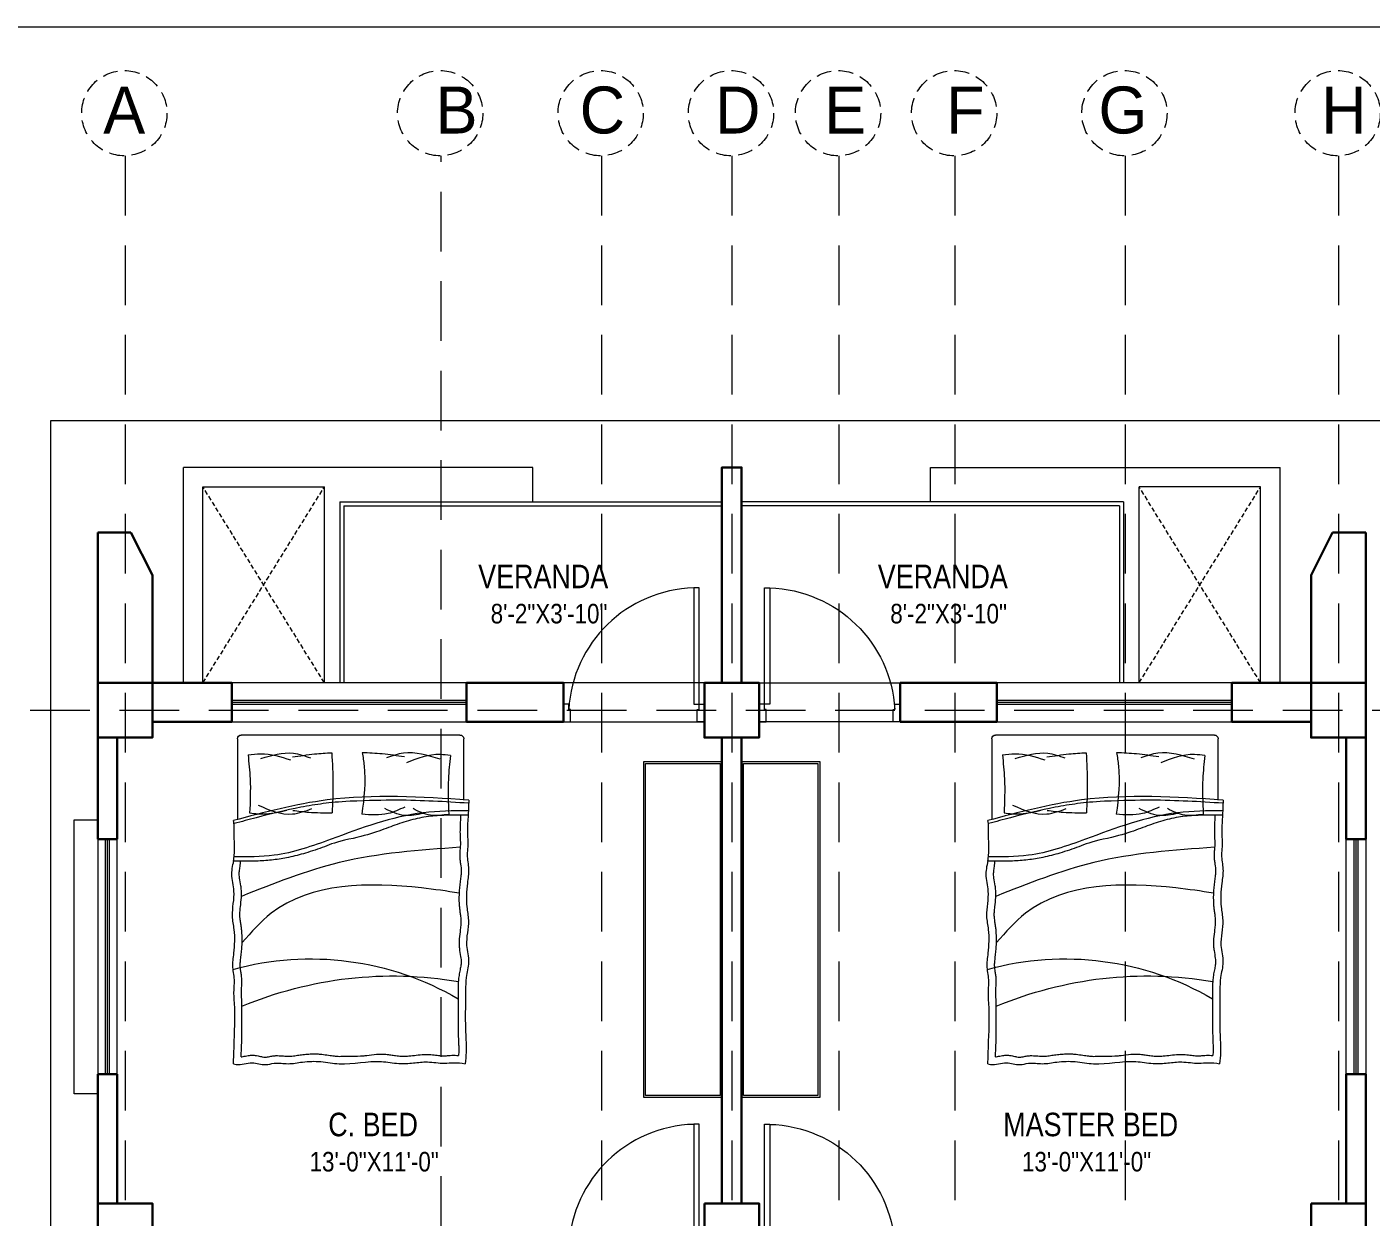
# Model space of a CAD drawing. Header units: inches. Extents: x 23587 to 409338, y -226199 to -75910.
# Drawn here: x 406543 to 406886.4, y -220035.9 to -219731.9 of the extents above; entities that cross this region are included whole.
import ezdxf

# ---------------------------------------------------------------- set-up
doc = ezdxf.new("R2010")
doc.units = ezdxf.units.IN
doc.header["$LTSCALE"] = 25.4
doc.header["$MEASUREMENT"] = 0
doc.linetypes.add('DASHED', pattern=[0.75, 0.5, -0.25])
doc.layers.add('DOOR', color=42, linetype='Continuous')
doc.layers.add('Fresh air fan', color=250, linetype='Continuous', lineweight=0)
doc.layers.add('FUR', color=24, linetype='Continuous', lineweight=13)
doc.styles.add('2', font='ARIALN.TTF')

# ---------------------------------------------------------------- blocks, each defined once
blk = doc.blocks.new('VNBVN')
at = {"layer": 'DOOR', "color": 8, "lineweight": 5}
for points in [[(24894.12, -74768.93), (24892.62, -74768.93), (24892.62, -74801.93), (24894.12, -74801.93)], [(24855.62, -74801.93), (24855.62, -74806.93), (24857.62, -74806.93), (24857.62, -74803.43), (24857.12, -74803.43), (24857.12, -74801.93)], [(24895.62, -74801.93), (24895.62, -74806.93), (24893.62, -74806.93), (24893.62, -74803.43), (24894.12, -74803.43), (24894.12, -74801.93)]]:
    blk.add_lwpolyline(points, close=True, dxfattribs=at)
blk.add_arc((24893.65, -74805.51), 36.59, 91.6166, 176.7465, dxfattribs=at)
blk = doc.blocks.new('FGHFDHF')
at = {"layer": 'FUR', "color": 253, "lineweight": 5}
for p, q in [((955.15, -4492.06), (955.15, -4476.39)), ((956.1, -4475.44), (989.1, -4475.44)), ((987.2, -4475.44), (1011.99, -4475.44)), ((1012.94, -4476.39), (1012.94, -4497.01))]:
    blk.add_line(p, q, dxfattribs=at)
for centre, radius, start, end in [((956.1, -4476.39), 0.95, 90, 180), ((1011.99, -4476.39), 0.95, 0, 90), ((994.26, -4607.39), 74.77, 74.6283, 120.2537), ((973.25, -4636.83), 99.85, 67.2872, 99.6496)]:
    blk.add_arc(centre, radius, start, end, dxfattribs=at)
for points in [[(958.53, -4480.71), (961.17, -4480.43), (969.81, -4482.53)], [(958.53, -4480.71), (959.07, -4486.67), (958.95, -4495.71)], [(961.2, -4481.62), (970.54, -4480.09), (974.91, -4481.26)], [(970.3, -4481.05), (975.97, -4480.29), (981.07, -4479.96)], [(981.07, -4479.96), (980.59, -4483.29), (981.15, -4495.69)], [(988.86, -4479.96), (988.56, -4488.07), (988.78, -4495.33)], [(998.92, -4481.05), (993.25, -4480.29), (988.86, -4479.96)], [(1006.96, -4481.41), (998.68, -4480.09), (994.31, -4481.26)], [(1010.26, -4480.5), (1006.99, -4480.22), (999.41, -4481.79)], [(1010.26, -4480.5), (1009.72, -4486.67), (1009.84, -4495.35)], [(953.85, -4492.06), (990.03, -4492.03), (1013.99, -4497.29)], [(953.85, -4492.06), (954.05, -4496.42), (954.2, -4500.53), (954.12, -4503.97), (954.27, -4506.04), (953.9, -4509.69), (954.2, -4513.28), (954.35, -4519.34), (953.96, -4522.76), (954.42, -4529.17), (953.91, -4533.48), (954.51, -4537.37), (954.68, -4540.71), (954.64, -4552.34), (954.53, -4556.51), (954.79, -4559.39)], [(953.97, -4494.8), (965.52, -4495.31), (989.03, -4502.05), (1003.61, -4506.17), (1013.8, -4506.55)], [(958.95, -4495.71), (963.65, -4495.92), (968.1, -4494.25)], [(965.42, -4495.48), (970.32, -4495.97), (975.3, -4494.23)], [(970.21, -4493.84), (974.47, -4495.51), (981.15, -4495.69)], [(998.82, -4494.7), (994.74, -4495.15), (988.78, -4495.33)], [(1007.7, -4493.36), (998.9, -4495.61), (993.92, -4494.23)], [(1009.84, -4495.35), (1005.57, -4495.56), (1000.34, -4494.66)], [(1013.96, -4559.4), (1013.82, -4555.04), (1013.72, -4543.93), (1013.83, -4540.48), (1013.71, -4538.41), (1014.12, -4534.77), (1013.87, -4531.17), (1013.79, -4525.11), (1014.22, -4521.7), (1013.85, -4515.29), (1014.4, -4510.98), (1013.85, -4507.09), (1013.72, -4503.75), (1013.82, -4499.11), (1013.84, -4498.08), (1013.99, -4497.29)], [(956.04, -4504.12), (986.93, -4508.02), (1011.93, -4516.66)], [(956.33, -4515.81), (965.94, -4514.49), (1004.34, -4520.97), (1011.76, -4528.47)], [(1013.96, -4559.4), (1013.3, -4559.58), (1009.2, -4559.13), (1005.75, -4559.63), (1003.6, -4559.28), (1000.03, -4559.39), (996.36, -4558.98), (991.63, -4558.86), (986.96, -4559.41), (976.16, -4558.83), (971.74, -4559.33), (967.98, -4559.2), (964.41, -4558.94), (960.05, -4559.27), (957.67, -4559.14), (954.79, -4559.39)]]:
    blk.add_spline(points, degree=3, dxfattribs=at)
for points, knots in [([(953.87, -4492.86), (956.91, -4492.68), (959.92, -4492.49), (968.91, -4492.07), (974.87, -4491.96), (987.19, -4492.51), (989.11, -4492.71), (992.94, -4493.22), (994.85, -4493.54), (1000.58, -4494.65), (1004.38, -4495.58), (1010.05, -4497.06), (1011.91, -4497.56), (1013.78, -4498.07)], [0, 0, 0, 0, 9.44479, 9.44479, 28.334371, 28.334371, 34.525324, 34.525324, 40.716276, 40.716276, 53.09818, 53.09818, 59.167455, 59.167455, 59.167455, 59.167455]), ([(954.02, -4495.95), (954.66, -4495.94), (955.22, -4495.93), (956.92, -4495.91), (958.04, -4495.91), (960.65, -4495.96), (962.12, -4496.04), (964.34, -4496.28), (965.11, -4496.39), (966.63, -4496.67), (967.39, -4496.84), (969.67, -4497.43), (971.19, -4497.91), (975.62, -4499.52), (978.55, -4500.82), (987.59, -4502.73), (989.16, -4503.37), (992.33, -4504.56), (993.94, -4505.11), (996.99, -4506.02), (998.44, -4506.39), (1001.18, -4506.96), (1002.47, -4507.18), (1005.06, -4507.48), (1006.36, -4507.57), (1009.75, -4507.71), (1011.84, -4507.7), (1014.17, -4507.64)], [0, 0, 0, 0, 1.782034, 1.782034, 5.346101, 5.346101, 10.196119, 10.196119, 12.82454, 12.82454, 15.45296, 15.45296, 20.709801, 20.709801, 30.775139, 30.775139, 35.955445, 35.955445, 41.13575, 41.13575, 45.691005, 45.691005, 49.650261, 49.650261, 53.609516, 53.609516, 60.078988, 60.078988, 60.078988, 60.078988]), ([(955.96, -4495.92), (955.98, -4496.87), (955.99, -4497.06), (956.03, -4497.74), (956.06, -4498.24), (956.09, -4499.23), (956.1, -4499.71), (956.1, -4500.5), (956.09, -4500.81), (956.07, -4501.4), (956.05, -4501.69), (956.01, -4502.52), (955.99, -4503.04), (956.01, -4503.73), (956.02, -4503.93), (956.06, -4504.37), (956.08, -4504.6), (956.13, -4505.14), (956.16, -4505.44), (956.17, -4505.96), (956.17, -4506.16), (956.16, -4506.55), (956.15, -4506.74), (956.1, -4507.3), (956.06, -4507.64), (955.97, -4508.33), (955.92, -4508.65), (955.85, -4509.17), (955.83, -4509.37), (955.8, -4509.71), (955.79, -4509.86), (955.79, -4510.33), (955.81, -4510.68), (955.87, -4511.46), (955.93, -4511.9), (956.05, -4512.84), (956.12, -4513.34), (956.23, -4514.35), (956.27, -4514.86), (956.37, -4516.4), (956.39, -4517.43), (956.31, -4518.85), (956.28, -4519.22), (956.19, -4519.96), (956.15, -4520.31), (956.04, -4521.04), (955.99, -4521.41), (955.91, -4522.04), (955.89, -4522.3), (955.86, -4522.75), (955.86, -4522.94), (955.86, -4523.35), (955.87, -4523.55), (955.91, -4524.19), (955.96, -4524.64), (956.12, -4525.86), (956.23, -4526.66), (956.32, -4527.88), (956.33, -4528.26), (956.33, -4528.85), (956.33, -4529.06), (956.29, -4529.7), (956.24, -4530.11), (956.08, -4531.22), (955.95, -4531.87), (955.84, -4532.7), (955.82, -4532.94), (955.81, -4533.34), (955.81, -4533.5), (955.83, -4533.84), (955.84, -4534.02), (955.92, -4534.58), (955.99, -4534.99), (956.17, -4535.87), (956.27, -4536.35), (956.39, -4537.08), (956.42, -4537.31), (956.47, -4537.76), (956.49, -4537.99), (956.54, -4538.65), (956.55, -4539.08), (956.57, -4539.89), (956.58, -4540.27), (956.58, -4541.38), (956.59, -4542.12), (956.59, -4543.62), (956.58, -4544.38), (956.54, -4552.56), (956.52, -4552.97), (956.48, -4553.77), (956.46, -4554.16), (956.42, -4554.97), (956.41, -4555.38), (956.41, -4556.17), (956.43, -4556.56), (956.46, -4557.06), (956.47, -4557.17), (956.47, -4557.28)], [4.978875, 4.978875, 4.978875, 4.978875, 5.579958, 5.579958, 7.128971, 7.128971, 8.556084, 8.556084, 9.447278, 9.447278, 10.338472, 10.338472, 12.12086, 12.12086, 12.894639, 12.894639, 13.668418, 13.668418, 14.503571, 14.503571, 15.001558, 15.001558, 15.499545, 15.499545, 16.495519, 16.495519, 17.564655, 17.564655, 18.292536, 18.292536, 18.900849, 18.900849, 20.192298, 20.192298, 21.675724, 21.675724, 23.192838, 23.192838, 24.709952, 24.709952, 27.744179, 27.744179, 28.804202, 28.804202, 29.864225, 29.864225, 31.092823, 31.092823, 32.047926, 32.047926, 32.815273, 32.815273, 33.58262, 33.58262, 35.117314, 35.117314, 37.547779, 37.547779, 38.580626, 38.580626, 39.140234, 39.140234, 40.25945, 40.25945, 42.367848, 42.367848, 43.307358, 43.307358, 44.028218, 44.028218, 44.749078, 44.749078, 46.190798, 46.190798, 47.632517, 47.632517, 48.262773, 48.262773, 48.893028, 48.893028, 50.153538, 50.153538, 51.319075, 51.319075, 53.650149, 53.650149, 55.981222, 55.981222, 57.240447, 57.240447, 58.499671, 58.499671, 59.872408, 59.872408, 61.240897, 61.240897, 61.619663, 61.619663, 61.619663, 61.619663]), ([(1012.01, -4557.66), (1012.01, -4557.64), (1012.01, -4557.62), (1011.99, -4556.94), (1011.97, -4556.29), (1011.92, -4555.16), (1011.9, -4554.68), (1011.85, -4553.69), (1011.83, -4553.19), (1011.81, -4552.2), (1011.8, -4544.72), (1011.82, -4543.93), (1011.83, -4543.62), (1011.86, -4543.03), (1011.88, -4542.75), (1011.93, -4541.91), (1011.95, -4541.39), (1011.94, -4540.7), (1011.94, -4540.51), (1011.9, -4540.07), (1011.88, -4539.83), (1011.84, -4539.29), (1011.82, -4538.99), (1011.81, -4538.47), (1011.81, -4538.27), (1011.83, -4537.88), (1011.84, -4537.69), (1011.89, -4537.14), (1011.94, -4536.79), (1012.04, -4536.11), (1012.1, -4535.78), (1012.17, -4535.27), (1012.19, -4535.07), (1012.22, -4534.73), (1012.23, -4534.58), (1012.25, -4534.1), (1012.23, -4533.76), (1012.17, -4532.98), (1012.12, -4532.54), (1012.01, -4531.6), (1011.95, -4531.09), (1011.85, -4530.08), (1011.82, -4529.57), (1011.74, -4528.03), (1011.73, -4527), (1011.83, -4525.58), (1011.87, -4525.21), (1011.96, -4524.48), (1012.01, -4524.13), (1012.12, -4523.4), (1012.18, -4523.02), (1012.26, -4522.4), (1012.29, -4522.14), (1012.32, -4521.68), (1012.33, -4521.49), (1012.33, -4521.09), (1012.32, -4520.88), (1012.29, -4520.25), (1012.24, -4519.8), (1012.1, -4518.58), (1012, -4517.77), (1011.93, -4516.55), (1011.92, -4516.18), (1011.93, -4515.58), (1011.93, -4515.37), (1011.98, -4514.73), (1012.03, -4514.32), (1012.21, -4513.22), (1012.34, -4512.56), (1012.46, -4511.73), (1012.48, -4511.49), (1012.5, -4511.1), (1012.51, -4510.94), (1012.49, -4510.6), (1012.48, -4510.42), (1012.41, -4509.86), (1012.34, -4509.45), (1012.23, -4508.86), (1012.23, -4508.66), (1012.2, -4507.68)], [1.890882, 1.890882, 1.890882, 1.890882, 1.960247, 1.960247, 4.030945, 4.030945, 5.579958, 5.579958, 7.128971, 7.128971, 8.556084, 8.556084, 9.447278, 9.447278, 10.338472, 10.338472, 12.12086, 12.12086, 12.894639, 12.894639, 13.668418, 13.668418, 14.503571, 14.503571, 15.001558, 15.001558, 15.499545, 15.499545, 16.495519, 16.495519, 17.564655, 17.564655, 18.292536, 18.292536, 18.900849, 18.900849, 20.192298, 20.192298, 21.675724, 21.675724, 23.192838, 23.192838, 24.709952, 24.709952, 27.744179, 27.744179, 28.804202, 28.804202, 29.864225, 29.864225, 31.092823, 31.092823, 32.047926, 32.047926, 32.815273, 32.815273, 33.58262, 33.58262, 35.117314, 35.117314, 37.547779, 37.547779, 38.580626, 38.580626, 39.140234, 39.140234, 40.25945, 40.25945, 42.367848, 42.367848, 43.307358, 43.307358, 44.028218, 44.028218, 44.749078, 44.749078, 46.190798, 46.190798, 46.680276, 46.680276, 46.680276, 46.680276]), ([(1012.01, -4557.66), (1011.95, -4557.65), (1011.88, -4557.63), (1011.46, -4557.55), (1011.06, -4557.45), (1010.37, -4557.33), (1010.13, -4557.29), (1009.7, -4557.25), (1009.53, -4557.23), (1009.2, -4557.23), (1009.04, -4557.23), (1008.74, -4557.25), (1008.59, -4557.26), (1008.18, -4557.31), (1007.92, -4557.36), (1007.27, -4557.49), (1006.92, -4557.57), (1006.32, -4557.69), (1006.07, -4557.73), (1005.84, -4557.73), (1005.79, -4557.73), (1005.67, -4557.72), (1005.6, -4557.72), (1005.38, -4557.68), (1005.2, -4557.65), (1004.81, -4557.57), (1004.62, -4557.53), (1004.27, -4557.46), (1004.12, -4557.43), (1003.82, -4557.39), (1003.67, -4557.37), (1003.39, -4557.35), (1003.25, -4557.34), (1002.84, -4557.33), (1002.58, -4557.33), (1001.77, -4557.37), (1001.27, -4557.42), (1000.58, -4557.47), (1000.37, -4557.48), (1000.04, -4557.49), (999.92, -4557.49), (999.67, -4557.49), (999.55, -4557.48), (999.16, -4557.45), (998.89, -4557.43), (998.2, -4557.34), (997.76, -4557.27), (996.84, -4557.13), (996.34, -4557.06), (995.35, -4556.95), (994.86, -4556.92), (993.68, -4556.87), (993, -4556.87), (992.02, -4556.92), (991.72, -4556.94), (990.81, -4557.04), (990.22, -4557.13), (989.17, -4557.29), (988.7, -4557.36), (987.89, -4557.46), (987.55, -4557.49), (987, -4557.52), (986.79, -4557.52), (986.34, -4557.5), (986.11, -4557.49), (980.9, -4557.42), (980.4, -4557.35), (979.1, -4557.16), (978.28, -4557.03), (977.06, -4556.94), (976.71, -4556.92), (976.12, -4556.92), (975.89, -4556.93), (975.45, -4556.95), (975.23, -4556.97), (974.59, -4557.04), (974.18, -4557.09), (973.36, -4557.21), (972.95, -4557.27), (972.29, -4557.36), (972.04, -4557.39), (971.57, -4557.44), (971.37, -4557.45), (970.93, -4557.46), (970.72, -4557.47), (970.05, -4557.46), (969.6, -4557.44), (968.54, -4557.36), (967.93, -4557.29), (966.63, -4557.15), (965.95, -4557.08), (964.98, -4557.04), (964.73, -4557.04), (964.16, -4557.04), (963.86, -4557.06), (963.29, -4557.1), (963.01, -4557.13), (962.2, -4557.21), (961.7, -4557.28), (960.99, -4557.34), (960.76, -4557.35), (960.39, -4557.37), (960.25, -4557.37), (959.94, -4557.37), (959.76, -4557.36), (959.38, -4557.34), (959.18, -4557.32), (958.71, -4557.29), (958.44, -4557.27), (957.88, -4557.24), (957.6, -4557.24), (957.05, -4557.25), (956.78, -4557.26), (956.5, -4557.28), (956.49, -4557.28), (956.47, -4557.28)], [2.468295, 2.468295, 2.468295, 2.468295, 2.72176, 2.72176, 3.951616, 3.951616, 4.554057, 4.554057, 4.947685, 4.947685, 5.279448, 5.279448, 5.611211, 5.611211, 6.274736, 6.274736, 7.407159, 7.407159, 8.539581, 8.539581, 8.895906, 8.895906, 9.25223, 9.25223, 9.96488, 9.96488, 10.540138, 10.540138, 10.926568, 10.926568, 11.265437, 11.265437, 11.604305, 11.604305, 12.282043, 12.282043, 13.80513, 13.80513, 14.589285, 14.589285, 15.07888, 15.07888, 15.568475, 15.568475, 16.547664, 16.547664, 17.979548, 17.979548, 19.423334, 19.423334, 20.86712, 20.86712, 22.816137, 22.816137, 23.668334, 23.668334, 25.42301, 25.42301, 26.987851, 26.987851, 28.246059, 28.246059, 29.092679, 29.092679, 29.9393, 29.9393, 31.632541, 31.632541, 34.096495, 34.096495, 35.066902, 35.066902, 35.672463, 35.672463, 36.278023, 36.278023, 37.489145, 37.489145, 38.810083, 38.810083, 39.709316, 39.709316, 40.493116, 40.493116, 41.276917, 41.276917, 42.844517, 42.844517, 44.859637, 44.859637, 46.874757, 46.874757, 47.587839, 47.587839, 48.406198, 48.406198, 49.224558, 49.224558, 50.861277, 50.861277, 51.682262, 51.682262, 52.22872, 52.22872, 52.899541, 52.899541, 53.570363, 53.570363, 54.377246, 54.377246, 55.115182, 55.115182, 55.853119, 55.853119, 55.895222, 55.895222, 55.895222, 55.895222])]:
    blk.add_open_spline(points, degree=3, knots=knots, dxfattribs=at)
blk = doc.blocks.new('fdgsdfgsdf')
at = {"layer": 'Fresh air fan', "color": 253, "linetype": 'DASHED', "lineweight": 9, "ltscale": 1.2}
for p, q in [((19112.6, -14998.27), (19112.6, -16234.25)), ((19193.31, -16234.25), (19193.31, -14998.27)), ((19234.31, -14998.27), (19234.31, -16234.25)), ((19267.6, -14998.27), (19267.6, -16234.25)), ((19294.95, -14998.27), (19294.95, -16234.25)), ((19324.6, -14998.27), (19324.6, -16234.25)), ((19368.1, -14998.27), (19368.1, -16234.25)), ((19422.6, -14998.27), (19422.6, -16234.25)), ((18996.87, -15139.83), (19538.55, -15139.83))]:
    blk.add_line(p, q, dxfattribs=at)
at = {"layer": 'Fresh air fan', "color": 251, "linetype": 'DASHED', "lineweight": 9, "ltscale": 0.3, "true_color": 0x636466}
for centre in [(19112.4, -14987.38), (19193.11, -14987.38), (19234.11, -14987.38), (19267.4, -14987.38), (19294.75, -14987.38), (19324.4, -14987.38), (19367.91, -14987.38), (19422.4, -14987.38)]:
    blk.add_circle(centre, 10.89, dxfattribs=at)
at = {"layer": 'Fresh air fan', "color": 250, "lineweight": 13, "ltscale": 0.09, "char_height": 12, "attachment_point": 1, "style": '2'}
for s, width, insert in [('{\\fCentury Gothic|b0|i0|c0|p34;A}', 6.5659, (19107.02, -14980.56)), ('{\\fCentury Gothic|b0|i0|c0|p34;B}', 12, (19191.94, -14980.56)), ('{\\fCentury Gothic|b0|i0|c0|p34;C}', 13.2933, (19228.74, -14980.56)), ('{\\fCentury Gothic|b0|i0|c0|p34;D}', 12, (19263.34, -14980.56)), ('{\\fCentury Gothic|b0|i0|c0|p34;E}', 12.637, (19291.23, -14980.56)), ('{\\fCentury Gothic|b0|i0|c0|p34;F}', 12.637, (19322.35, -14980.56)), ('{\\fCentury Gothic|b0|i0|c0|p34;G}', 12, (19361.29, -14980.56)), ('{\\fCentury Gothic|b0|i0|c0|p34;H}', 15.8807, (19418.2, -14980.56))]:
    blk.add_mtext_dynamic_manual_height_columns(s, width=width, gutter_width=0.5, heights=[0], dxfattribs=dict(at, insert=insert))

msp = doc.modelspace()

# ---------------------------------------------------------------- linework, layer by layer
at = {"layer": 'Fresh air fan', "color": 250, "lineweight": 13, "ltscale": 0.09}
for p, q in [((406549.07, -220888.44), (406549.07, -219832.44)), ((406549.07, -219832.44), (406897.07, -219832.44)), ((406582.98, -219899.44), (406582.98, -219844.44)), ((406618.98, -219844.44), (406582.98, -219844.44)), ((406672.28, -219844.44), (406618.98, -219844.44)), ((406672.28, -219853.27), (406672.28, -219844.44)), ((406773.87, -219844.44), (406823.17, -219844.44)), ((406773.87, -219853.27), (406773.87, -219844.44)), ((406823.17, -219844.44), (406863.17, -219844.44)), ((406863.17, -219899.44), (406863.17, -219844.44)), ((406587.98, -219899.44), (406587.98, -219849.44)), ((406587.98, -219849.44), (406618.98, -219849.44)), ((406618.98, -219899.44), (406618.98, -219849.44)), ((406827.17, -219899.44), (406827.17, -219849.44)), ((406858.17, -219849.44), (406827.17, -219849.44)), ((406858.17, -219899.44), (406858.17, -219849.44))]:
    msp.add_line(p, q, dxfattribs=at)
at = {"layer": 'Fresh air fan', "color": 250, "linetype": 'DASHED', "lineweight": 13, "ltscale": 0.09}
for p, q in [((406618.98, -219899.44), (406587.98, -219849.44)), ((406587.98, -219899.44), (406618.98, -219849.44)), ((406827.17, -219899.44), (406858.17, -219849.44)), ((406858.17, -219899.44), (406827.17, -219849.44))]:
    msp.add_line(p, q, dxfattribs=at)
at = {"layer": 'Fresh air fan', "color": 22, "lineweight": 13, "ltscale": 0.09}
for p, q in [((406622.98, -219853.27), (406720.57, -219853.27)), ((406622.98, -219853.27), (406622.98, -219899.44)), ((406623.98, -219854.27), (406720.57, -219854.27)), ((406623.98, -219854.27), (406623.98, -219899.44)), ((406823.17, -219853.27), (406725.57, -219853.27)), ((406822.17, -219854.27), (406725.57, -219854.27)), ((406822.17, -219854.27), (406822.17, -219899.44)), ((406823.17, -219853.27), (406823.17, -219899.44))]:
    msp.add_line(p, q, dxfattribs=at)
at = {"layer": 'Fresh air fan', "color": 250, "lineweight": 30, "ltscale": 0.09}
for p, q in [((406561.07, -219861.11), (406561.07, -219899.44)), ((406569.56, -219861.11), (406561.07, -219861.11)), ((406575.07, -219871.94), (406569.56, -219861.11)), ((406871.07, -219871.94), (406876.58, -219861.11)), ((406876.58, -219861.11), (406885.07, -219861.11)), ((406885.07, -219899.44), (406885.07, -219861.11)), ((406575.07, -219871.94), (406575.07, -219899.44)), ((406871.07, -219871.94), (406871.07, -219899.44)), ((406595.32, -219899.44), (406575.07, -219899.44)), ((406595.32, -219909.44), (406595.32, -219899.44)), ((406680.07, -219899.44), (406655.32, -219899.44)), ((406655.32, -219909.44), (406655.32, -219899.44)), ((406680.07, -219909.44), (406680.07, -219899.44)), ((406790.82, -219899.44), (406766.07, -219899.44)), ((406766.07, -219909.44), (406766.07, -219899.44)), ((406790.82, -219909.44), (406790.82, -219899.44)), ((406871.07, -219899.44), (406850.82, -219899.44)), ((406850.82, -219909.44), (406850.82, -219899.44)), ((406595.32, -219909.44), (406575.07, -219909.44)), ((406680.07, -219909.44), (406655.32, -219909.44)), ((406790.82, -219909.44), (406766.07, -219909.44)), ((406871.07, -219909.44), (406850.82, -219909.44)), ((406561.07, -219913.44), (406561.07, -219939.44)), ((406561.07, -219913.44), (406561.07, -219939.44)), ((406566.07, -219913.44), (406566.07, -219939.44)), ((406720.57, -220032.44), (406720.57, -219913.44)), ((406725.57, -220032.44), (406725.57, -219913.44)), ((406880.07, -219939.44), (406880.07, -219913.44)), ((406885.07, -219913.44), (406885.07, -219939.44)), ((406885.07, -219939.44), (406885.07, -219913.44)), ((406566.07, -219939.44), (406561.07, -219939.44)), ((406880.07, -219939.44), (406885.07, -219939.44)), ((406561.07, -219999.44), (406561.07, -220032.44)), ((406561.07, -219999.44), (406561.07, -220032.44)), ((406566.07, -219999.44), (406561.07, -219999.44)), ((406566.07, -219999.44), (406566.07, -220032.44)), ((406880.07, -220032.44), (406880.07, -219999.44)), ((406880.07, -219999.44), (406885.07, -219999.44)), ((406885.07, -220041.44), (406885.07, -219999.44))]:
    msp.add_line(p, q, dxfattribs=at)
at = {"layer": 'Fresh air fan', "color": 150, "lineweight": 9, "ltscale": 0.09}
for p, q in [((406595.32, -219903.94), (406655.32, -219903.94)), ((406790.82, -219903.94), (406850.82, -219903.94)), ((406595.32, -219904.44), (406655.32, -219904.44)), ((406595.32, -219904.94), (406655.32, -219904.94)), ((406790.82, -219904.44), (406850.82, -219904.44)), ((406790.82, -219904.94), (406850.82, -219904.94)), ((406563.07, -219999.44), (406563.07, -219939.44)), ((406563.57, -219999.44), (406563.57, -219939.44)), ((406564.07, -219999.44), (406564.07, -219939.44)), ((406882.07, -219999.44), (406882.07, -219939.44)), ((406882.57, -219999.44), (406882.57, -219939.44)), ((406883.07, -219999.44), (406883.07, -219939.44))]:
    msp.add_line(p, q, dxfattribs=at)
at = {"layer": 'Fresh air fan', "color": 250, "lineweight": 13, "ltscale": 0.09}
for points in [[(406277.63, -219731.94), (407192.83, -219731.94), (407192.83, -221142.98), (406277.63, -221142.98)], [(406595.32, -219909.44), (406655.32, -219909.44), (406655.32, -219899.44), (406595.32, -219899.44)], [(406680.07, -219909.44), (406716.07, -219909.44), (406716.07, -219899.44), (406680.07, -219899.44)], [(406730.07, -219899.44), (406766.07, -219899.44), (406766.07, -219909.44), (406730.07, -219909.44)], [(406790.82, -219909.44), (406850.82, -219909.44), (406850.82, -219899.44), (406790.82, -219899.44)], [(406561.07, -219999.44), (406566.07, -219999.44), (406566.07, -219939.44), (406561.07, -219939.44)], [(406885.07, -219999.44), (406880.07, -219999.44), (406880.07, -219939.44), (406885.07, -219939.44)]]:
    msp.add_lwpolyline(points, close=True, dxfattribs=at)
at = {"layer": 'Fresh air fan', "color": 250, "lineweight": 30, "ltscale": 0.09}
msp.add_lwpolyline([(406720.57, -219899.44), (406725.57, -219899.44), (406725.57, -219844.44), (406720.57, -219844.44)], close=True, dxfattribs=at)
msp.add_lwpolyline([(406561.07, -219861.11), (406561.07, -219899.44), (406575.07, -219899.44), (406575.07, -219871.94)], dxfattribs=at)
at = {"layer": 'Fresh air fan', "color": 232, "lineweight": 30, "ltscale": 0.09}
for points in [[(406561.07, -219899.44), (406575.07, -219899.44), (406575.07, -219913.44), (406561.07, -219913.44)], [(406716.07, -219899.44), (406730.07, -219899.44), (406730.07, -219913.44), (406716.07, -219913.44)], [(406871.07, -219899.44), (406885.07, -219899.44), (406885.07, -219913.44), (406871.07, -219913.44)], [(406561.07, -220032.44), (406575.07, -220032.44), (406575.07, -220046.44), (406561.07, -220046.44)], [(406716.07, -220032.44), (406730.07, -220032.44), (406730.07, -220046.44), (406716.07, -220046.44)], [(406871.07, -220032.44), (406885.07, -220032.44), (406885.07, -220046.44), (406871.07, -220046.44)]]:
    msp.add_lwpolyline(points, close=True, dxfattribs=at)
at = {"layer": 'Fresh air fan', "color": 32, "lineweight": 13, "ltscale": 0.09}
for points in [[(406700.57, -219919.61), (406720.57, -219919.61), (406720.57, -220005.41), (406700.57, -220005.41)], [(406701.07, -219920.11), (406720.07, -219920.11), (406720.07, -220004.91), (406701.07, -220004.91)], [(406725.57, -219919.61), (406745.57, -219919.61), (406745.57, -220005.41), (406725.57, -220005.41)], [(406726.07, -219920.11), (406745.07, -219920.11), (406745.07, -220004.91), (406726.07, -220004.91)]]:
    msp.add_lwpolyline(points, close=True, dxfattribs=at)
at = {"layer": 'Fresh air fan', "color": 201, "lineweight": 13, "ltscale": 0.09}
msp.add_lwpolyline([(406555.07, -219934.44), (406561.07, -219934.44), (406561.07, -220004.44), (406555.07, -220004.44)], close=True, dxfattribs=at)

# ---------------------------------------------------------------- block references
at = {"layer": 'DOOR', "extrusion": (0, 0, -1), "yscale": 0.9000000000072756, "zscale": -0.9000000000072756}
for p, xscale in [((-384310.01, -152583.2), -0.9000000000072756), ((-429136.13, -152583.2), 0.9000000000072756), ((-384310.01, -152720.2), -0.9000000000072756), ((-429136.13, -152720.2), 0.9000000000072756)]:
    msp.add_blockref('VNBVN', p, dxfattribs=dict(at, xscale=xscale))
at = {"layer": 'Fresh air fan', "color": 253, "lineweight": 9}
msp.add_blockref('fdgsdfgsdf', (387455.48, -204766.61), dxfattribs=at)
at = {"layer": 'Fresh air fan', "color": 250, "lineweight": 25, "xscale": -1}
for p in [(407609.74, -215437.36), (407802.47, -215437.36)]:
    msp.add_blockref('FGHFDHF', p, dxfattribs=at)

# ---------------------------------------------------------------- texts
at = {"layer": 'Fresh air fan', "color": 250, "lineweight": 13, "ltscale": 0.09, "char_height": 6, "attachment_point": 1, "style": '2'}
for s, insert in [('     VERANDA\\P{\\H0.83333x;        8\'-2"X3\'-10"}', (406648.74, -219869.3)), ('     VERANDA\\P{\\H0.83333x;        8\'-2"X3\'-10"}', (406750.83, -219869.3)), ('     C. BED\\P{\\H0.83333x;   13\'-0"X11\'-0"}', (406610.43, -220009.28)), ('MASTER BED\\P{\\H0.83333x;   13\'-0"X11\'-0"}', (406792.44, -220009.28))]:
    msp.add_mtext_dynamic_manual_height_columns(s, width=46.0957, gutter_width=0.5, heights=[0], dxfattribs=dict(at, insert=insert))

doc.saveas('drawing.dxf')
